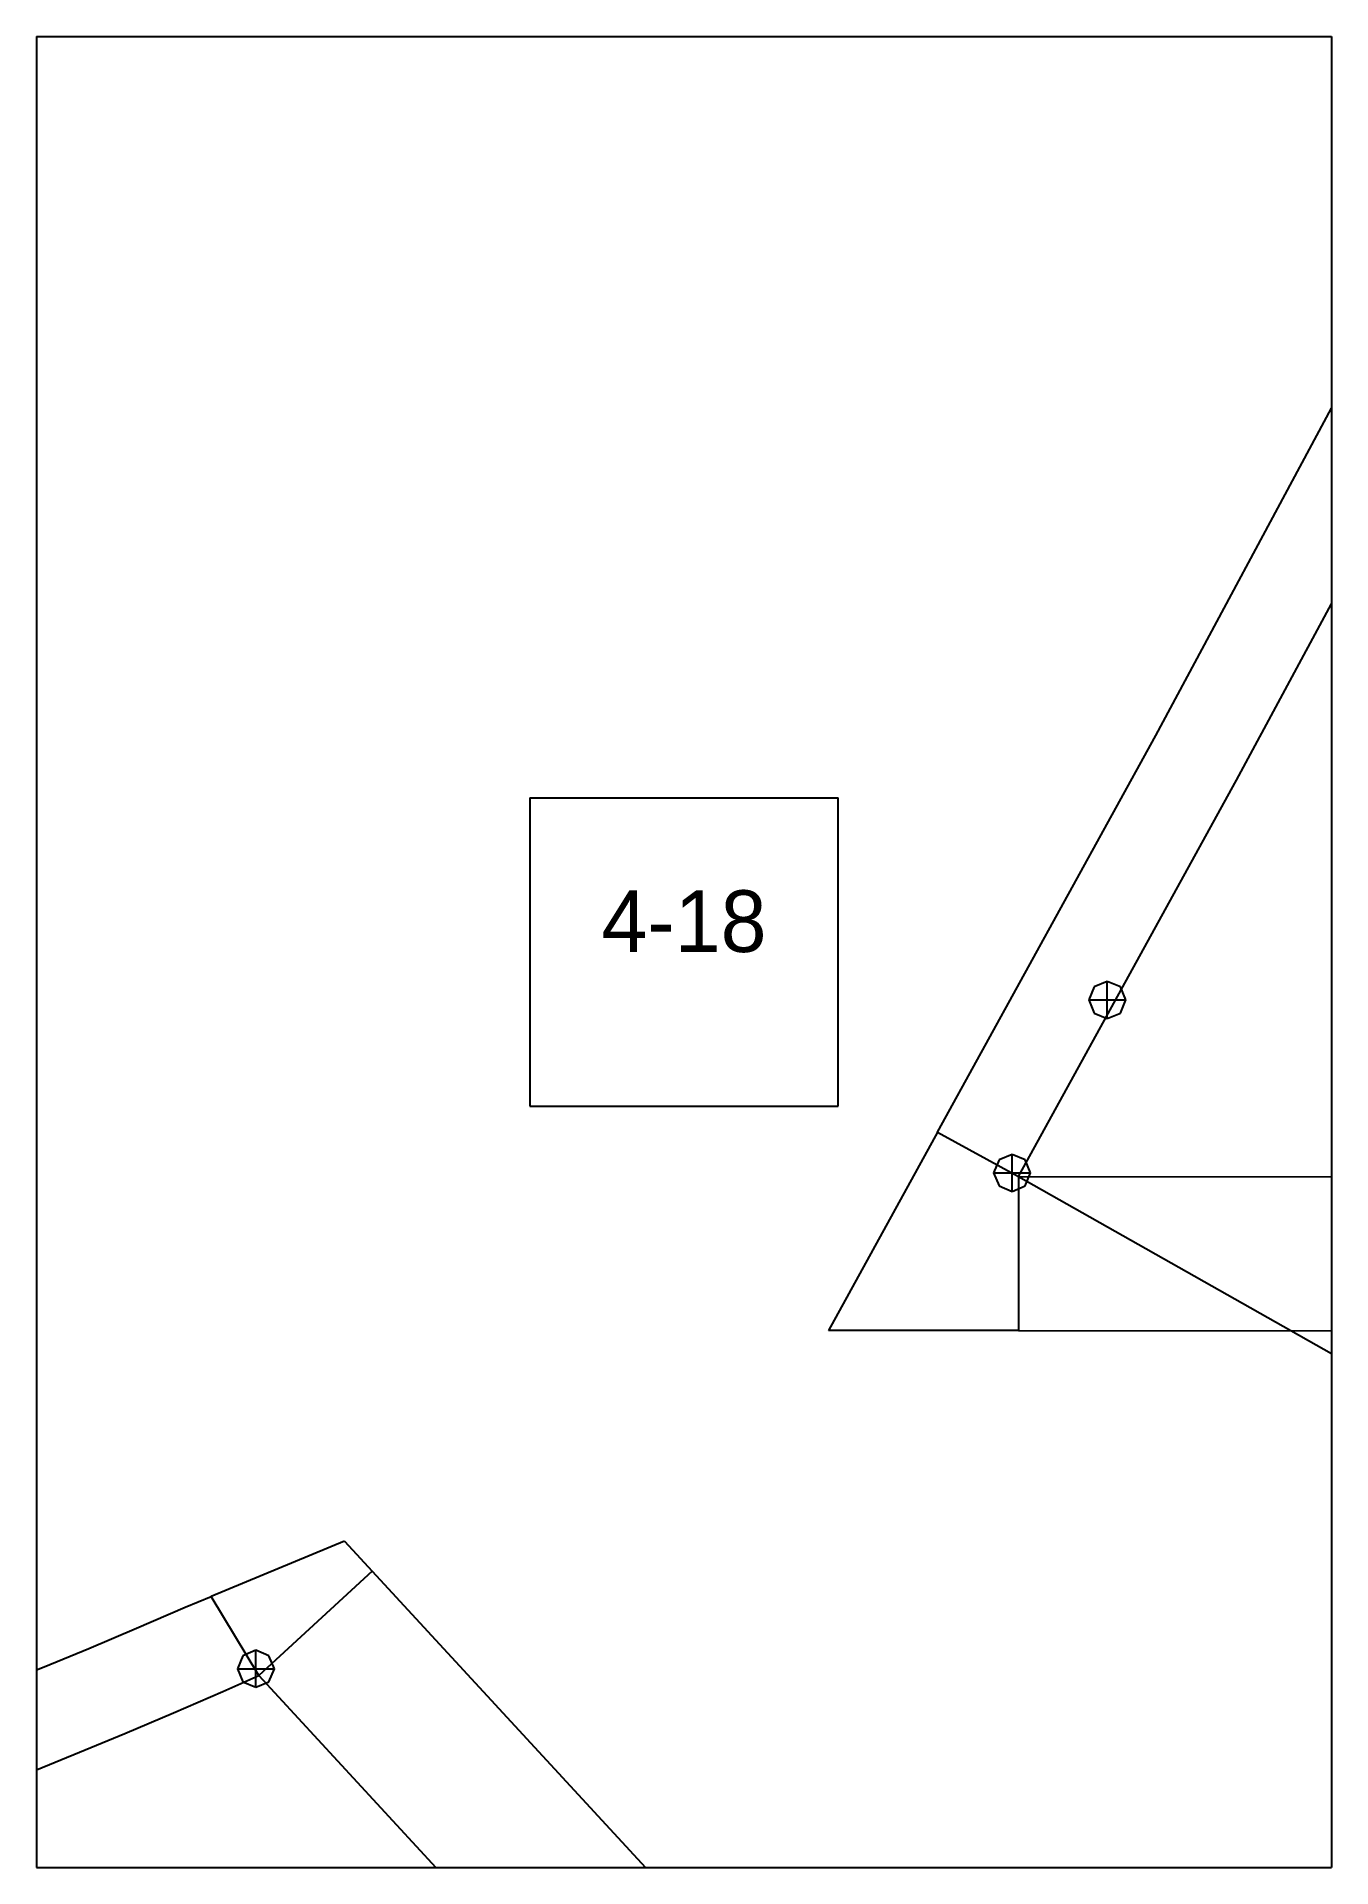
# Paper-space layout 'Plan 4-18' of a CAD drawing. Header units: metres, sheet in millimetres. Extents: x 0 to 210, y 0 to 297.
# The model-space entities are those that its viewports show. They can reach past a viewport. Long polylines and large blocks are cut down to what shows.
import ezdxf
from ezdxf.enums import TextEntityAlignment as Align

# ---------------------------------------------------------------- set-up
doc = ezdxf.new("R2010")
doc.units = ezdxf.units.M
for name, color, linetype in [('default', 7, 'Continuous'), ('TEXTLAYER', 7, 'Continuous'), ('VIEWPORTS', 7, 'Continuous')]:
    doc.layers.add(name, color=color, linetype=linetype)

msp = doc.modelspace()

# ---------------------------------------------------------------- linework, layer by layer
at = {"color": 9}
for p, q in [((3570, -594), (3570, -891)), ((3570, -594), (3570, -891)), ((3780, -594), (3780, -891)), ((3780, -594), (3780, -891)), ((3360, -891), (3570, -891)), ((3360, -891), (3570, -891)), ((3570, -891), (3780, -891)), ((3570, -891), (3570, -1188)), ((3570, -891), (3780, -891)), ((3570, -891), (3570, -1188)), ((3780, -891), (3990, -891)), ((3780, -891), (3780, -1188)), ((3780, -891), (3990, -891)), ((3780, -891), (3780, -1188)), ((3650, -1014.5), (3700, -1014.5)), ((3650, -1014.5), (3650, -1064.5)), ((3700, -1064.5), (3700, -1014.5)), ((3650, -1064.5), (3700, -1064.5)), ((3360, -1188), (3570, -1188)), ((3360, -1188), (3570, -1188)), ((3570, -1188), (3780, -1188)), ((3570, -1188), (3570, -1485)), ((3570, -1188), (3780, -1188)), ((3570, -1188), (3570, -1485)), ((3780, -1188), (3990, -1188)), ((3780, -1188), (3780, -1485)), ((3780, -1188), (3990, -1188)), ((3780, -1188), (3780, -1485))]:
    msp.add_line(p, q, dxfattribs=at)
at = {"layer": 'default', "color": 7, "linetype": 'Continuous'}
for p, q in [((3751.52, -1004.37), (3786.25, -939.63)), ((3764.63, -1011.65), (3799.31, -946.99)), ((3716.11, -1068.72), (3751.52, -1004.37)), ((3729.27, -1075.91), (3764.63, -1011.65)), ((3741.53, -1045.16), (3740.65, -1047.28)), ((3743.65, -1044.28), (3741.53, -1045.16)), ((3743.65, -1050.28), (3743.65, -1044.28)), ((3745.78, -1045.16), (3743.65, -1044.28)), ((3746.65, -1047.28), (3745.78, -1045.16)), ((3740.65, -1047.28), (3746.65, -1047.28)), ((3740.65, -1047.28), (3741.53, -1049.4)), ((3745.78, -1049.4), (3746.65, -1047.28)), ((3741.53, -1049.4), (3743.65, -1050.28)), ((3743.65, -1050.28), (3745.78, -1049.4)), ((3716.11, -1068.72), (3698.41, -1100.89)), ((3716.11, -1068.72), (3729.27, -1075.91)), ((3726.1, -1073.21), (3725.22, -1075.33)), ((3728.22, -1072.33), (3726.1, -1073.21)), ((3728.22, -1078.33), (3728.22, -1072.33)), ((3730.34, -1073.21), (3728.22, -1072.33)), ((3731.22, -1075.33), (3730.34, -1073.21)), ((3725.22, -1075.33), (3731.22, -1075.33)), ((3725.22, -1075.33), (3726.1, -1077.45)), ((3726.1, -1077.45), (3728.22, -1078.33)), ((3728.22, -1078.33), (3730.34, -1077.45)), ((3729.27, -1075.91), (3729.25, -1100.91)), ((3729.27, -1075.91), (4010.86, -1076.12)), ((3729.27, -1075.91), (3781.47, -1105.49)), ((3730.34, -1077.45), (3731.22, -1075.33)), ((3729.25, -1100.91), (3698.41, -1100.89)), ((3729.25, -1100.91), (4010.84, -1101.12)), ((3619.94, -1135.07), (3598.31, -1144.03)), ((3619.94, -1135.07), (3846.3, -1380.55)), ((3624.43, -1139.93), (3606.05, -1156.88)), ((3586.22, -1149.19), (3594.11, -1145.77)), ((3594.11, -1145.77), (3598.31, -1144.03)), ((3606.05, -1156.88), (3598.31, -1144.03)), ((3578.46, -1152.47), (3586.22, -1149.19)), ((3571.23, -1155.47), (3578.46, -1152.47)), ((3603.44, -1153.66), (3602.56, -1155.78)), ((3605.56, -1152.78), (3603.44, -1153.66)), ((3607.68, -1153.66), (3605.56, -1152.78)), ((3605.56, -1158.78), (3605.56, -1152.78)), ((3608.56, -1155.78), (3607.68, -1153.66)), ((3564.27, -1158.3), (3571.23, -1155.47)), ((3600.2, -1159.48), (3606.05, -1156.88)), ((3602.56, -1155.78), (3603.44, -1157.9)), ((3602.56, -1155.78), (3608.56, -1155.78)), ((3603.44, -1157.9), (3605.56, -1158.78)), ((3605.56, -1158.78), (3607.68, -1157.9)), ((3606.05, -1156.88), (3810.86, -1379)), ((3607.68, -1157.9), (3608.56, -1155.78)), ((3592.19, -1162.95), (3600.2, -1159.48)), ((3584.31, -1166.28), (3592.19, -1162.95)), ((3576.97, -1169.32), (3584.31, -1166.28)), ((3569.94, -1172.19), (3576.97, -1169.32)), ((3562.96, -1175), (3569.94, -1172.19))]:
    msp.add_line(p, q, dxfattribs=at)

# ---------------------------------------------------------------- texts
at = {"layer": 'TEXTLAYER', "color": 1}
msp.add_text('4-18', height=10, dxfattribs=at).set_placement((3675, -1039.5), align=Align.CENTER)

psp = doc.layouts.new('Plan 4-18')

# ---------------------------------------------------------------- viewports
at = {"layer": 'VIEWPORTS'}
psp.add_viewport(center=(105, 148.5), size=(210, 297), view_center_point=(3675, -1039.5), view_height=297, dxfattribs=at)

doc.saveas('drawing.dxf')
